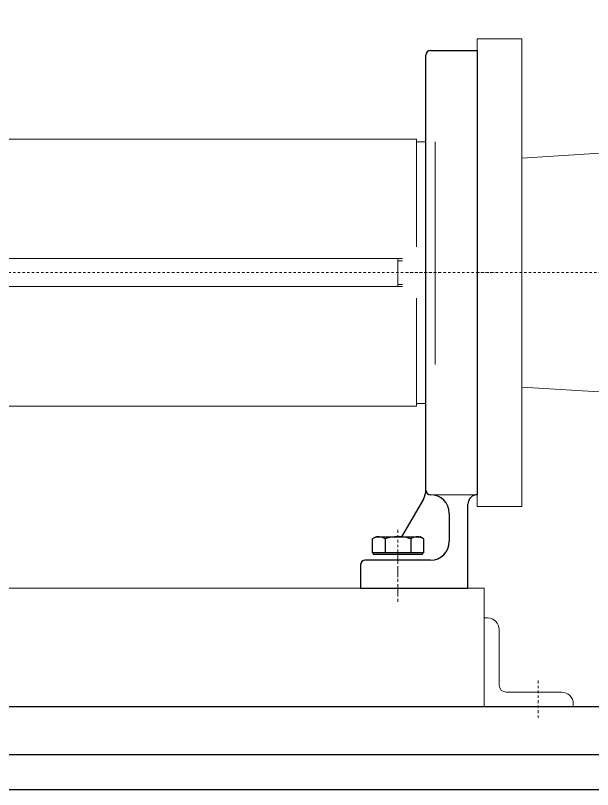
# Model space of a CAD drawing. Header units: millimetres. Extents: x 100 to 940, y 100 to 694.
# Drawn here: x 652.74 to 677.45, y 561.77 to 594.88 of the extents above; entities that cross this region are included whole.
import ezdxf

# ---------------------------------------------------------------- set-up
doc = ezdxf.new("R2010")
doc.units = ezdxf.units.MM
for name, pattern in [('AM_DIN_G_W050x2', [6.875, 4.75, -0.875, 0.375, -0.875]), ('CENTER', [2, 1.25, -0.25, 0.25, -0.25]), ('CENTER2', [1.125, 0.75, -0.125, 0.125, -0.125]), ('HIDDEN2', [4.762499999999999, 3.175, -1.5875]), ('SGC_DASHDOT', [1, 0.5, -0.25, 0, -0.25])]:
    doc.linetypes.add(name, pattern=pattern)
for name, color, linetype, lineweight in [('AM_0N', 7, 'Continuous', 30), ('Centro', 1, 'CENTER', 5), ('CONTORN 1', 7, 'Continuous', 25), ('contorno', 1, 'Continuous', 9), ('Invisível', 253, 'HIDDEN2', 9), ('SGC-Conexoes (Linhas Externas)', 6, 'Continuous', 9), ('SGC-EIXOS', 9, 'SGC_DASHDOT', 9)]:
    doc.layers.add(name, color=color, linetype=linetype, lineweight=lineweight)

# ---------------------------------------------------------------- blocks, each defined once
blk = doc.blocks.new('carcaça de saída WHT 40')
at = {"layer": 'Centro', "linetype": 'CENTER2', "lineweight": 20}
blk.add_line((645.7630906424884, 8974.050554163474), (683.8741196692699, 8974.050554163474), dxfattribs=at)
at = {"layer": 'Centro', "linetype": 'AM_DIN_G_W050x2'}
blk.add_line((642.2764628227313, 8836.050554163474), (642.2764628227313, 8854.050554163474), dxfattribs=at)
at = {"layer": 'CONTORN 1'}
for p, q in [((656.2764628227314, 9069.050554163474), (676.2764628227314, 9069.050554163474)), ((676.2764628227314, 9069.050554163474), (676.2764628227314, 8879.050554163474)), ((654.2764628227316, 8881.050554163474), (654.2764628227314, 9067.050554163474)), ((653.204666053007, 8877.194147702921), (643.8841579776876, 8861.050554164114)), ((672.2764628227314, 8839.050554163474), (672.2764628227316, 8875.050554163474)), ((664.2764628227314, 8871.050554163474), (664.2764628227313, 8859.050554163474)), ((656.2764628227313, 8851.050554163474), (628.2764628227313, 8851.050554163474)), ((626.2764628227313, 8849.050554163474), (626.2764628227314, 8839.050554163474)), ((626.2764628227314, 8839.050554163474), (672.2764628227314, 8839.050554163474))]:
    blk.add_line(p, q, dxfattribs=at)
for centre, radius, start, end in [((656.2764628227314, 9067.050554163474), 2, 90, 180), ((646.2764628227316, 8881.194147702921), 8, 329.9999999999987, 0), ((656.2764628227314, 8881.050554163474), 2, 180, 270), ((656.2764628227314, 8871.050554163474), 8, 0, 90), ((676.2764628227314, 8875.050554163474), 4, 90, 180), ((656.2764628227313, 8859.050554163474), 8, 270, 0), ((628.2764628227313, 8849.050554163474), 2, 90, 180)]:
    blk.add_arc(centre, radius, start, end, dxfattribs=at)
at = {"layer": 'contorno'}
blk.add_line((676.2764628227314, 8879.050554163474), (656.2764628227314, 8879.050554163474), dxfattribs=at)
blk = doc.blocks.new('M12X35')
at = {"layer": 'AM_0N'}
for p, q in [((-1143.02304322047, 7614.862557555963), (-1143.873191491852, 7613.390057555963)), ((-1143.873191491852, 7594.390057555963), (-1143.873191491852, 7613.390057555963)), ((-1143.02304322047, 7614.862557555963), (-1136.973191491852, 7614.862557555963)), ((-1136.973191491852, 7614.862557555963), (-1136.973191491852, 7614.440057555963)), ((-1136.973191491852, 7614.440057555963), (-1136.373191491852, 7614.440057555963)), ((-1136.973191491852, 7614.440057555963), (-1136.973191491852, 7593.340057555963)), ((-1136.373191491852, 7609.416450055963), (-1136.373191491852, 7614.440057555963)), ((-1143.02304322047, 7609.377729998661), (-1136.973191491852, 7609.377729998661)), ((-1136.373191491852, 7598.363665055963), (-1136.373191491852, 7609.416450055963)), ((-1143.02304322047, 7598.402385113264), (-1136.973191491852, 7598.402385113264)), ((-1136.373191491852, 7593.340057555963), (-1136.373191491852, 7598.363665055963)), ((-1143.02304322047, 7592.917557555963), (-1143.873191491852, 7594.390057555963)), ((-1143.02304322047, 7592.917557555963), (-1136.973191491852, 7592.917557555963)), ((-1136.973191491852, 7593.340057555963), (-1136.373191491852, 7593.340057555963)), ((-1136.973191491852, 7593.340057555963), (-1136.973191491852, 7592.917557555963))]:
    blk.add_line(p, q, dxfattribs=at)
for centre, radius, start, end in [((-1139.024869326079, 7612.120143777312), 4.848322165772676, 154.4468723822628, 214.4468723822629), ((-1125.73676637652, 7603.890057555963), 18.13642511533155, 162.3875260144767, 197.6124739855233), ((-1139.024869326079, 7595.659971334614), 4.848322165772676, 145.5531276177371, 205.5531276177371)]:
    blk.add_arc(centre, radius, start, end, dxfattribs=at)
at = {"layer": 'Centro'}
blk.add_line((-1146.873191491852, 7603.890057555963), (-1133.332434329193, 7603.890057555963), dxfattribs=at)
blk = doc.blocks.new('tirante REV')
at = {"layer": 'contorno'}
for p, q in [((-2942.197578407829, 3299.111284650676), (-2942.197578407829, 3287.111284650676)), ((-2942.197578407829, 3299.111284650676), (-2937.697578407829, 3299.111284650676)), ((-2942.197578407829, 3298.037747150677), (-2937.697578407829, 3298.037747150677)), ((-2903.197578407851, 3299.111284650676), (-2569.197578407829, 3299.111284650665)), ((-2571.197578407829, 3299.111284650665), (-2571.197578407829, 3287.111284650665)), ((-2571.197578407829, 3298.164069365276), (-2569.197578407829, 3298.164069365276)), ((-2942.197578407829, 3288.184822150676), (-2937.697578407829, 3288.184822150676)), ((-2571.197578407829, 3288.058499936055), (-2569.197578407829, 3288.058499936055)), ((-2937.697578407829, 3287.111284650676), (-2942.197578407829, 3287.111284650676)), ((-2569.197578407829, 3287.111284650667), (-2903.197578407828, 3287.111284650676))]:
    blk.add_line(p, q, dxfattribs=at)
blk = doc.blocks.new('ESTATOR')
at = {"layer": 'Centro', "linetype": 'CENTER2', "lineweight": 20}
blk.add_line((355.3882410768065, 709.8041173380316), (717.2209701294823, 709.8041173380316), dxfattribs=at)
at = {"layer": 'contorno'}
for p, q in [((370.0956185510231, 765.8041173380316), (366.0956185510231, 765.8041173380316)), ((370.0956185510231, 766.9541173380312), (706.0956185510231, 766.9541173380312)), ((370.0956185510231, 715.8041173380425), (370.0956185510231, 766.9541173380312)), ((706.0956185510231, 766.9541173380312), (706.0956185510231, 720.7766173380332)), ((706.0956185510231, 765.8041173380316), (710.0956185510231, 765.8041173380316)), ((370.0956185510231, 703.8041173380207), (370.0956185510231, 652.6541173380319)), ((706.0956185510231, 652.6541173380319), (706.0956185510231, 698.8316173380335)), ((370.0956185510231, 653.8041173380316), (366.0956185510231, 653.8041173380316)), ((370.0956185510231, 652.6541173380319), (706.0956185510231, 652.6541173380319)), ((706.0956185510231, 653.8041173380316), (710.0956185510231, 653.8041173380316))]:
    blk.add_line(p, q, dxfattribs=at)
blk = doc.blocks.new('CHASSI FRONTAL')
at = {"layer": 'Centro'}
for p, q in [((-486.873191491852, 7556.845321629037), (-486.873191491852, 7568.444879927051)), ((-426.7731914918521, 7523.195100778045), (-426.7731914918523, 7506.845100778045))]:
    blk.add_line(p, q, dxfattribs=at)
at = {"layer": 'contorno'}
for p, q in [((-1619.873191491851, 7562.645100778041), (-449.873191491852, 7562.645100778044)), ((-449.873191491852, 7562.645100778044), (-449.873191491852, 7511.845100778045)), ((-449.873191491852, 7549.945100778045), (-448.5231914918519, 7549.945100778045)), ((-443.5231914918519, 7544.945100778045), (-443.5231914918519, 7521.195100778045)), ((-440.5231914918519, 7518.195100778045), (-416.7731914918521, 7518.195100778045)), ((-411.7731914918521, 7513.195100778045), (-411.7731914918521, 7511.845100778045)), ((-1619.873191491851, 7511.845100778041), (-449.873191491852, 7511.845100778045)), ((-449.873191491852, 7511.845100778045), (-411.7731914918521, 7511.845100778045))]:
    blk.add_line(p, q, dxfattribs=at)
for centre, radius, start, end in [((-448.5231914918519, 7544.945100778045), 5, 0, 90), ((-440.5231914918519, 7521.195100778045), 3, 180, 270), ((-416.7731914918521, 7513.195100778045), 5, 0, 90)]:
    blk.add_arc(centre, radius, start, end, dxfattribs=at)
blk = doc.blocks.new('BB-1-CI07-N10-D100-S80', base_point=(483985.4442478167, 8089.724905828829))
at = {"layer": 'SGC-Conexoes (Linhas Externas)'}
for p, q in [((484066.4442478167, 8138.724905828829), (483904.4442478167, 8148.724905828829)), ((484066.4442478167, 8040.724905828829), (483904.4442478167, 8030.724905828829))]:
    blk.add_line(p, q, dxfattribs=at)
for points in [[(483885.4442478167, 7979.724905828829), (483885.4442478167, 8199.724905828829), (483904.4442478167, 8199.724905828829), (483904.4442478167, 7979.724905828829)], [(484085.4442478167, 7989.724905828829), (484085.4442478167, 8189.724905828829), (484066.4442478167, 8189.724905828829), (484066.4442478167, 7989.724905828829)]]:
    blk.add_lwpolyline(points, close=True, dxfattribs=at)
at = {"layer": 'SGC-EIXOS'}
blk.add_line((484085.4442478167, 8089.724905828829), (483885.4442478167, 8089.724905828829), dxfattribs=at)

msp = doc.modelspace()

# ---------------------------------------------------------------- linework, layer by layer
msp.add_line((710.3421822343889, 565.296620640044), (497.4094182436975, 565.296620640044))
at = {"color": 2}
for p, q in [((548.4700530498724, 563.2632340716344), (710.3421822343892, 563.2632340716344)), ((548.4700530498724, 561.7658590716345), (710.3421822343892, 561.7658590716345))]:
    msp.add_line(p, q, dxfattribs=at)
at = {"layer": 'Invisível', "ltscale": 3}
msp.add_line((670.7129081019993, 589.4766206400479), (670.7129081019993, 578.2766206400363), dxfattribs=at)

# ---------------------------------------------------------------- block references
at = {"layer": 'contorno', "xscale": 0.1, "yscale": 0.1, "zscale": 0.1}
for name, p in [('carcaça de saída WHT 40', (604.8852618197307, -313.5284347762984)), ('ESTATOR', (599.303346246892, 512.8962089062213)), ('tirante REV', (926.2326659427818, 254.5654921749617)), ('CHASSI FRONTAL', (717.800227251184, -185.8878894377606))]:
    msp.add_blockref(name, p, dxfattribs=at)
at = {"layer": 'contorno', "xscale": 0.1, "yscale": 0.1, "zscale": 0.1, "rotation": 270}
msp.add_blockref('M12X35', (-91.27609765359011, 458.1893014908371), dxfattribs=at)
at = {"layer": 'SGC-Conexoes (Linhas Externas)', "xscale": -0.1, "yscale": 0.1, "zscale": 0.1}
msp.add_blockref('BB-1-CI07-N10-D100-S80', (682.5129081020023, 583.8766206400421), dxfattribs=at)

doc.saveas('drawing.dxf')
